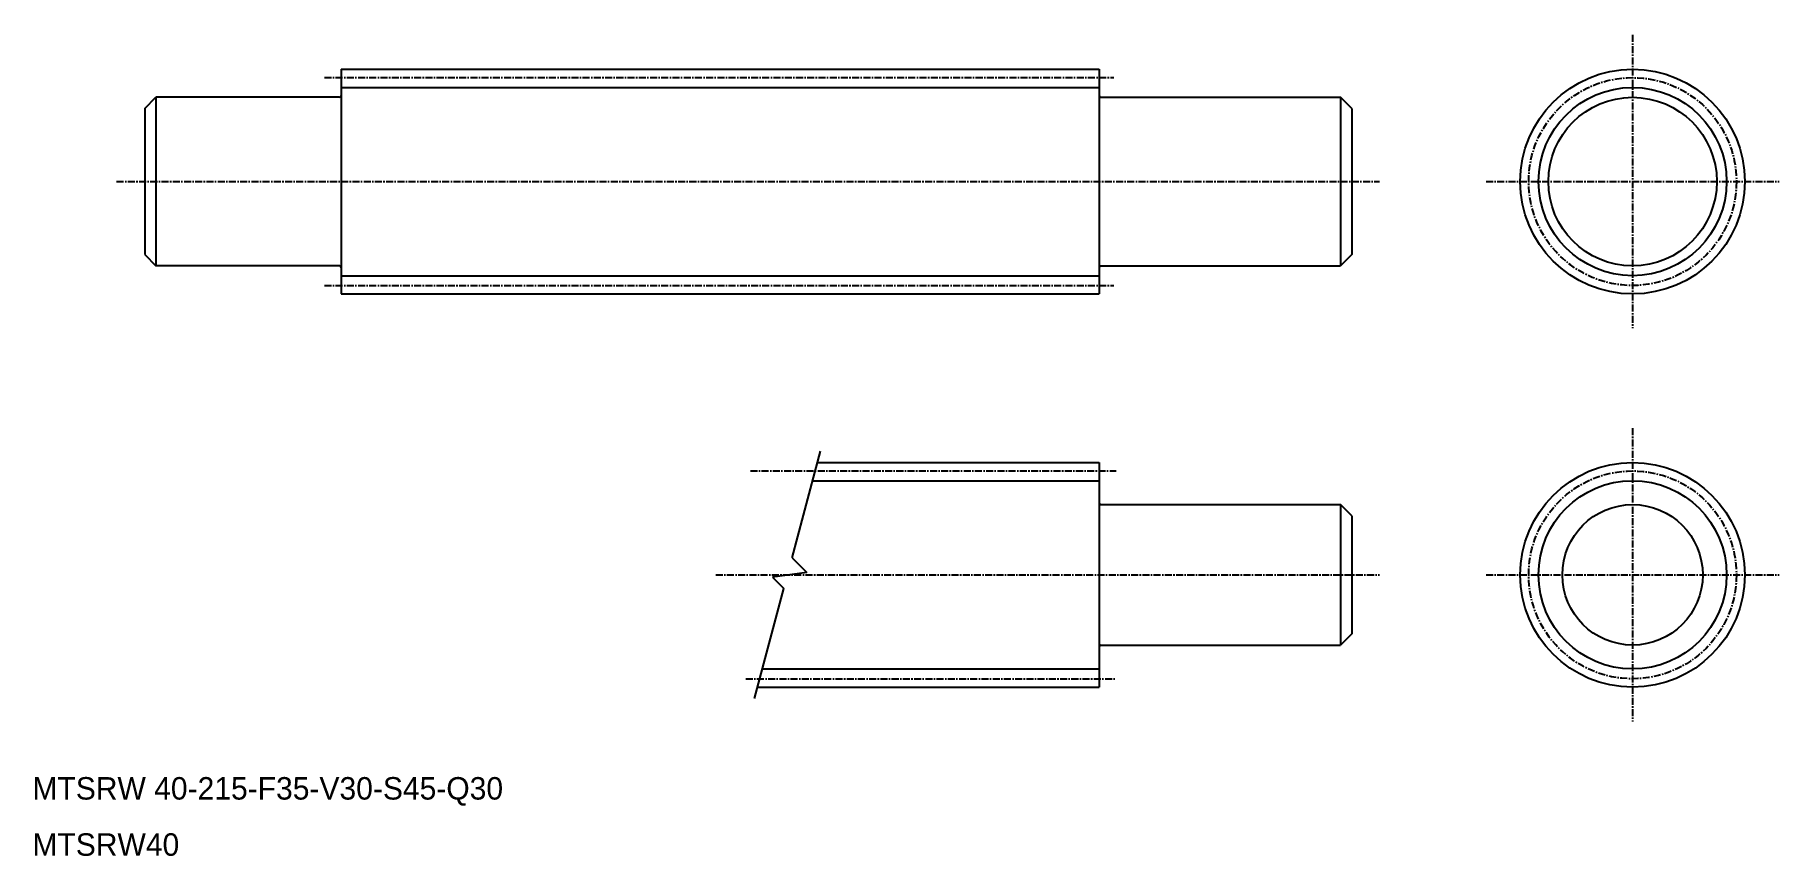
# Model space of a CAD drawing. Extents: x 10 to 321, y 10 to 156.
import ezdxf

# ---------------------------------------------------------------- set-up
doc = ezdxf.new("R2010")
doc.units = 0
doc.linetypes.add('CENTER', pattern=[2, 1.25, -0.25, 0.25, -0.25])
doc.layers.get('0').update_dxf_attribs({"linetype": 'CONTINUOUS'})
doc.layers.add('CENTER', color=1, linetype='CENTER')

msp = doc.modelspace()

# ---------------------------------------------------------------- linework, layer by layer
at = {"color": 7, "linetype": 'CONTINUOUS'}
for p, q in [((65, 150), (65, 110)), ((65, 150), (200, 150)), ((200, 150), (200, 110)), ((30, 143), (32, 145)), ((30, 143), (30, 117)), ((32, 145), (32, 115)), ((64.7, 145), (32, 145)), ((200.3, 145), (243, 145)), ((243, 145), (243, 115)), ((245, 143), (243, 145)), ((245, 143), (245, 117)), ((30, 117), (32, 115)), ((64.7, 115), (32, 115)), ((200.3, 115), (243, 115)), ((245, 117), (243, 115)), ((65, 110), (200, 110)), ((98.75, 110), (98.75, 110)), ((132.5, 110), (132.5, 110)), ((149.84, 80), (200, 80)), ((200, 80), (200, 40)), ((200.3, 72.5), (243, 72.5)), ((243, 72.5), (243, 47.5)), ((245, 70.5), (243, 72.5)), ((245, 70.5), (245, 49.5)), ((200.3, 47.5), (243, 47.5)), ((245, 49.5), (243, 47.5)), ((139.13, 40), (200, 40))]:
    msp.add_line(p, q, dxfattribs=at)
at = {"color": 3, "linetype": 'CONTINUOUS'}
for p, q in [((65, 146.75), (200, 146.75)), ((65, 113.25), (200, 113.25)), ((145.3, 63.03), (150.38, 82)), ((148.97, 76.75), (200, 76.75)), ((145.3, 63.03), (147.93, 60.4)), ((147.93, 60.4), (141.79, 59.6)), ((141.79, 59.6), (143.83, 57.56)), ((138.59, 38), (143.83, 57.56)), ((140, 43.25), (200, 43.25))]:
    msp.add_line(p, q, dxfattribs=at)
at = {"color": 7, "linetype": 'CONTINUOUS'}
for centre, radius in [((295, 130), 20), ((295, 130), 15), ((295, 60), 20), ((295, 60), 12.5)]:
    msp.add_circle(centre, radius, dxfattribs=at)
at = {"color": 3, "linetype": 'CONTINUOUS'}
for centre in [(295, 130), (295, 60)]:
    msp.add_circle(centre, 16.75, dxfattribs=at)
at = {"color": 7, "linetype": 'CONTINUOUS'}
for centre, start, end in [((64.7, 145.3), 270, 360), ((200.3, 145.3), 180, 270), ((64.7, 114.7), 0, 90), ((200.3, 114.7), 90, 180), ((200.3, 72.8), 180, 270), ((200.3, 47.2), 90, 180)]:
    msp.add_arc(centre, 0.3, start, end, dxfattribs=at)
at = {"layer": 'CENTER', "color": 1, "linetype": 'CENTER'}
for p, q in [((295, 156.1), (295, 103.9)), ((62, 148.5), (202.6, 148.5)), ((25, 130), (249.9, 130)), ((268.9, 130), (321.1, 130)), ((62, 111.5), (202.6, 111.5)), ((295, 86.1), (295, 33.9)), ((137.87, 78.5), (203, 78.5)), ((131.7, 60), (249.9, 60)), ((268.9, 60), (321.1, 60)), ((137.04, 41.5), (203, 41.5))]:
    msp.add_line(p, q, dxfattribs=at)
for centre in [(295, 130), (295, 60)]:
    msp.add_circle(centre, 18.5, dxfattribs=at)

# ---------------------------------------------------------------- texts
at = {"color": 7, "linetype": 'CONTINUOUS'}
for s, p in [('MTSRW 40-215-F35-V30-S45-Q30', (10, 20)), ('MTSRW40', (10, 10))]:
    msp.add_text(s, height=4, dxfattribs=at).set_placement(p)

doc.saveas('drawing.dxf')
